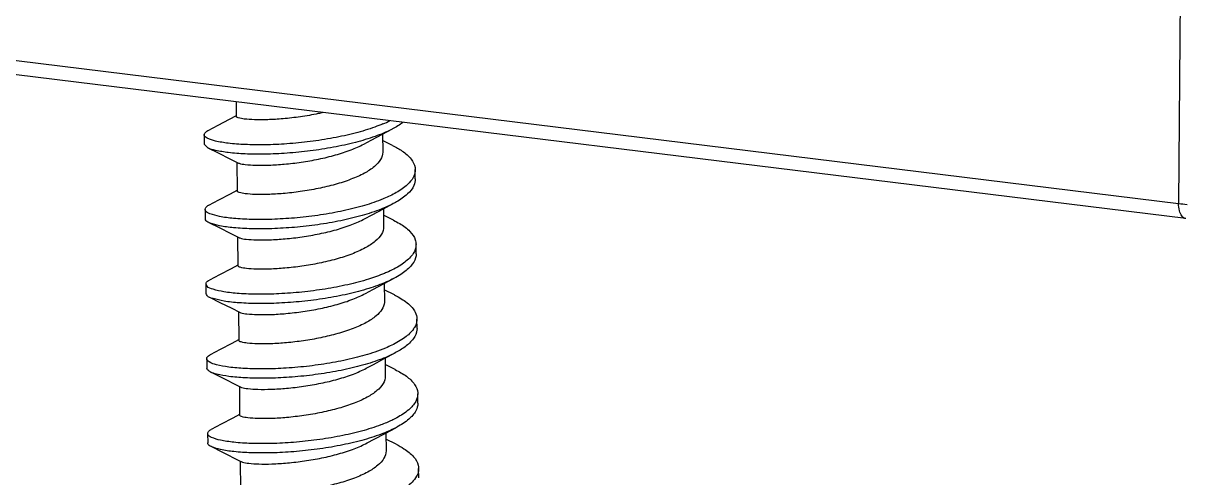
# Model space of a CAD drawing. Header units: millimetres. Extents: x -25 to 785, y -3301 to -3016.
# Drawn here: x 43.01 to 59.56, y -3203.1 to -3196.62 of the extents above; entities that cross this region are included whole.
import ezdxf

# ---------------------------------------------------------------- set-up
doc = ezdxf.new("R2010")
doc.units = ezdxf.units.MM

# ---------------------------------------------------------------- blocks, each defined once
blk = doc.blocks.new('*u2')
at = {"color": 7}
for p, q in [((-41.70439437589994, -48.35230194717087), (-5.652433961299948, -52.78573229357062)), ((-5.54989292489995, -53.00181197407073), (-41.60185334459993, -48.56838162707072)), ((-5.62806224950009, -49.63100509617061), (-5.652433961299948, -52.78573229357062)), ((-19.07503926579989, -51.3385794192709), (-19.07269651120009, -51.54440696017082)), ((-19.52974356250002, -51.80646217327103), (-19.52823015009994, -51.93942613767058)), ((-16.98966925540003, -51.79853574697063), (-16.9867775836999, -52.0525895331707)), ((-19.47574089370005, -51.99369870187093), (-19.52823015009994, -51.93942613767058)), ((-16.84521529819995, -51.96079024287064), (-16.98863355150002, -51.88952965087083)), ((-19.16186132860003, -52.15032126627102), (-19.05031317239991, -52.20675988307084)), ((-19.06524351000007, -52.19920576797085), (-19.06058921260001, -52.60811867507073)), ((-16.52237081110002, -52.43713783477097), (-16.52388422340005, -52.30417387037096)), ((-19.51763626379989, -52.87017388817094), (-19.51612285150009, -53.00313785257094)), ((-16.9775619566999, -52.86224746187099), (-16.974670285, -53.11630124807061)), ((-16.83310799950004, -53.02450195777101), (-16.97652625279989, -52.95324136577074)), ((-19.1497540298999, -53.21403298117093), (-19.03820587380005, -53.27047159797075)), ((-19.05313621139999, -53.26291748297081), (-19.04848191389988, -53.67183039007068)), ((-16.51026351239989, -53.50084954967087), (-16.51177692469992, -53.36788558527087)), ((-19.50552896520003, -53.93388560307085), (-19.5040155529, -54.06684956747085)), ((-16.96545465810004, -53.9259591767709), (-16.96256298639992, -54.18001296297098)), ((-16.82100070089996, -54.08821367267092), (-16.96441895420003, -54.01695308067065)), ((-19.13764673130004, -54.27774469617088), (-19.02609857509992, -54.33418331287066)), ((-19.04102891270009, -54.32662919787072), (-19.03637461530002, -54.73554210497105)), ((-16.49815621380003, -54.56456126457078), (-16.49966962610006, -54.43159730027082)), ((-19.4934216664999, -54.9975973180708), (-19.4919082542001, -55.13056128237076)), ((-16.95334731389994, -54.989674894171), (-16.95045568770001, -55.24372467787089)), ((-16.8088934023001, -55.15192538767087), (-16.9523116554999, -55.08066479557101)), ((-19.43941756799995, -55.18483455477099), (-19.28968617510009, -55.25923208547101)), ((-19.28968617510009, -55.25923208547101), (-19.02892163139995, -55.39033939407091)), ((-19.02892163139995, -55.39033939407091), (-19.01399331259995, -55.39789399187066)), ((-19.02892163139995, -55.39033939407091), (-19.02426731669993, -55.79925381987096)), ((-16.4860489150999, -55.62827297947069), (-16.48756232749997, -55.49530901517073)), ((-19.48131436790004, -56.06130903297071), (-19.47980095560001, -56.19427299737072)), ((-16.94124001520004, -56.05338660907091), (-16.93834838909993, -56.30743639287084)), ((-19.42731026939987, -56.2485462696709), (-19.2775788765, -56.32294380037092)), ((-16.79678610359997, -56.21563710257078), (-16.94020435690004, -56.14437651047092)), ((-19.2775788765, -56.32294380037092), (-19.01681433270005, -56.45405110897082)), ((-19.01681433270005, -56.45405110897082), (-19.00188601400009, -56.46160570677102)), ((-19.01681433270005, -56.45405110897082), (-19.01216001800003, -56.86296553477086)), ((-16.47394161650004, -56.69198469447065), (-16.47545502880007, -56.55902073007064))]:
    blk.add_line(p, q, dxfattribs=at)
for points in [[(-19.07612583380001, -51.53799481817077), (-19.17146945440004, -51.58898620727086), (-19.33615027540009, -51.67619953427084), (-19.47850233870008, -51.75100848487091)], [(-17.2577086271001, -51.94106135727088), (-17.15060280679995, -51.88377421787072), (-16.99012995620001, -51.79877786667066), (-16.84791112409994, -51.72403524667106)], [(-19.47574089370005, -51.99369870187093), (-19.32851848790006, -52.06684543387064), (-19.16186132860003, -52.15032126627102)], [(-19.06401853509988, -52.60170653307068), (-19.15936215569991, -52.65269792217077), (-19.32404297669996, -52.73991124917075), (-19.4663950401, -52.81472019977082)], [(-17.24560132839997, -53.00477307227084), (-17.13849550810005, -52.94748593277063), (-16.97802265759992, -52.86248958157103), (-16.83580382550008, -52.78774696157097)], [(-19.46363359499992, -53.05741041687088), (-19.31641118919993, -53.130557148771), (-19.1497540298999, -53.21403298117093)], [(-19.05191123650002, -53.66541824807064), (-19.14725485710005, -53.71640963707068), (-19.3119356781001, -53.80362296407066), (-19.45428774139987, -53.87843191467073)], [(-17.23349402979989, -54.06848478717075), (-17.12638820949996, -54.011197647671), (-16.96591535890002, -53.92620129647094), (-16.82369652679995, -53.85145867647088)], [(-19.45152629640006, -54.12112213177079), (-19.30430389060007, -54.19426886377096), (-19.13764673130004, -54.27774469617088)], [(-19.03980393779989, -54.729129962971), (-19.13514755839992, -54.78012135207064), (-19.29982837939997, -54.86733467897102), (-19.44218044280001, -54.94214362957064)], [(-17.22139065800002, -55.13219861277094), (-17.11884794599996, -55.07734157957066), (-16.95620899439996, -54.99117892177082), (-16.81158723060003, -54.91516934457104)], [(-19.02769663920003, -55.79284167787091), (-19.12304025980006, -55.843833066971), (-19.28772108079988, -55.93104639387093), (-19.43007314409988, -56.00585534457105)], [(-17.20928335939993, -56.19591032767084), (-17.10674064730006, -56.14105329457061), (-16.9441016958001, -56.05489063667073), (-16.79947993199994, -55.97888105947095)]]:
    blk.add_lwpolyline(points, dxfattribs=at)
for centre, radius, start, end in [((-17.67853804779998, -49.99155456727067), 1.8017341788, 292.6842595792056, 296.1258608772044), ((-3.878494265299878, -38.68631791027065), 14.2105740655, 262.8289242321022, 263.3192897722965), ((-16.83398933850003, -54.37683902897106), 0.3471518345, 324.87252323439, 329.8856786834891)]:
    blk.add_arc(centre, radius, start, end, dxfattribs=at)
for points, start_tangent, end_tangent in [([(-16.98369460229992, -51.65391392597076), (-17.0970532726999, -51.69781647287073), (-17.37766328299995, -51.78363873397075), (-17.69051290319999, -51.85293368047087), (-18.0202075359, -51.90414410267067), (-18.35052481219986, -51.93660147187074), (-18.66521176669994, -51.95055879257097), (-18.94878351440002, -51.94717816947059), (-19.18728418480009, -51.92847370107074), (-19.36897271959992, -51.89721250647062), (-19.48489983280001, -51.85677874727071), (-19.52934778279996, -51.81100732927098), (-19.52924396989988, -51.80651647567083)], (-0.9222327184585531, -0.3866352454246083), (0.1080569060444003, 0.9941447103194343)), ([(-17.83778546939993, -51.49237414787103), (-17.90380732719996, -51.50668751797093), (-18.15896529990005, -51.55140777057068), (-18.40558771449992, -51.58007238657092), (-18.62532509809989, -51.59353854587062), (-18.81476082719996, -51.59406544707099), (-18.95817212149996, -51.58358464377079), (-19.04453682579992, -51.56568416957089), (-19.07264313089991, -51.5444027323706)], (-0.9753511750886028, -0.220658299760697), (-0.1115808677802904, 0.9937553571907916)), ([(-16.69990074980001, -51.6319651765707), (-16.84791186450002, -51.72403383377105)], (-0.7993669903758199, -0.6008430865854278), (-0.8857479897643977, -0.4641664557336395)), ([(-19.52924396989988, -51.80651647567083), (-19.50011134450006, -51.76399545267077), (-19.47961787439999, -51.74917131047096)], (0.1080569054224857, 0.9941447103870322), (0.8547651444461285, 0.5190149784351017)), ([(-16.84791186450002, -51.72403383377105), (-16.86097978930002, -51.73080023067087), (-17.09553986030005, -51.83078043717069), (-17.37614987069992, -51.91660269827071), (-17.68899949089996, -51.98589764487087), (-18.01869412349993, -52.03710806707068), (-18.34901139990006, -52.06956543627075), (-18.66369835439991, -52.08352275697098), (-18.94727010199995, -52.08014213377101), (-19.18577077250006, -52.06143766547075), (-19.3674593072999, -52.03017647077104), (-19.47583258489999, -51.99387197167061)], (-0.8857479897292507, -0.4641664558007089), (-0.883871789213616, 0.4677292595426559)), ([(-19.05006065539988, -52.20627400407102), (-19.03321958719994, -52.2136412235709), (-18.94409681959996, -52.23102668357069), (-18.79973511449998, -52.24090307377082), (-18.60937732439993, -52.23984961287078), (-18.38885275469988, -52.22584072577092), (-18.14789127249992, -52.19747316667099), (-17.89931003779998, -52.15388469027084), (-17.65880369260003, -52.09549778427072), (-17.43714234670006, -52.02235306937064), (-17.25770981760002, -51.94105914187094)], (0.8873214143354115, -0.4611515018535725), (0.8808716016947347, 0.4733552802364763)), ([(-16.84521227169989, -51.96078413227087), (-16.70867678559989, -52.03989118027084), (-16.58206985669995, -52.15445274707099), (-16.52633559269998, -52.27492045507097), (-16.52426460909987, -52.30417309817085)], (0.8961099095122482, -0.4438322093696561), (-0.002030122247400783, -0.999997939299707)), ([(-16.98678589199994, -52.05259828337103), (-16.98677138649987, -52.05606660867079), (-17.01715369620001, -52.1595194385709), (-17.10500095430007, -52.25998721437099)], (0.01464741727549312, -0.9998927208291686), (-0.7622705015460752, -0.6472585901111665)), ([(-17.10500095430007, -52.25998721437099), (-17.24785172130009, -52.35540728327078), (-17.43949494000003, -52.44218701997079), (-17.66332641629992, -52.51520824197087), (-17.90546640560001, -52.57323399807092), (-18.16020786290005, -52.61702719247069), (-18.40544549299989, -52.6448202923707), (-18.62287699969988, -52.65755442867066), (-18.80587360549998, -52.65767108827094), (-18.94572215330004, -52.64734032807064), (-19.03190863760005, -52.6295802696709), (-19.06052684919996, -52.60811100907085)], (-0.7622705016509265, -0.6472585899876844), (-0.1173153357887835, 0.993094714510537)), ([(-16.52426460909987, -52.30417309817085), (-16.54419176550005, -52.3972224431709), (-16.55209900749992, -52.41390317507103)], (-0.002030122382380259, -0.9999979392994331), (-0.4597628869491175, -0.8880417151149)), ([(-16.55209900749992, -52.41390317507103), (-16.63473988100009, -52.51719671277078), (-16.79350933260002, -52.63079565067073), (-16.97097725110007, -52.71732590667079)], (-0.4597628867083978, -0.8880417152395269), (-0.9223525246303135, -0.3863493500810987)), ([(-16.52275119670003, -52.43713706257086), (-16.54267835309997, -52.53018640757091), (-16.63322646870006, -52.65016067717079), (-16.7919959203, -52.76375961507074), (-16.8357924254999, -52.78776867217084)], (-0.002030122295831621, -0.9999979392996088), (-0.8853655370590778, -0.4648955428782799)), ([(-16.97097725110007, -52.71732590667079), (-17.01267708780006, -52.73428492997073), (-17.28145211579999, -52.82442701667105), (-17.58660566329991, -52.89864026377063), (-17.91312132119992, -52.9551257738708), (-18.24493293689989, -52.99295579837099), (-18.56571411229993, -53.01211932717069), (-18.85968048990003, -53.01352262967066), (-19.11236540279992, -52.99894472027108), (-19.31133077269988, -52.97094993717064), (-19.4467783227999, -52.93276192927078), (-19.51203106870003, -52.88810524487099), (-19.51358609990007, -52.87052481087085)], (-0.9223525246360408, -0.3863493500674257), (0.08632064731761253, 0.996267406797326)), ([(-19.51358609990007, -52.87052481087085), (-19.50386142899993, -52.84102230597091), (-19.46809987210008, -52.81108177457099)], (0.08632064741872891, 0.9962674067885647), (0.9055239428335914, 0.4242951672540082)), ([(-16.8357924254999, -52.78776867217084), (-17.01116367539998, -52.86724889427069), (-17.27993870339992, -52.95739098107106), (-17.58509225099988, -53.03160422807059), (-17.9116079088999, -53.08808973817077), (-18.24341952450004, -53.12591976277099), (-18.5642006999999, -53.1450832915707), (-18.8581670776, -53.14648659397062), (-19.1108519904999, -53.13190868467063), (-19.30981736040007, -53.10391390157065), (-19.44526491040006, -53.06572589367079), (-19.46418717699999, -53.05880465887094)], (-0.8853655370630882, -0.4648955428706429), (-0.9294195403097578, 0.3690248204259417)), ([(-5.549912922600015, -53.00150020457068), (-5.561513202199876, -52.99922672777075), (-5.6058432369, -52.96350008597074), (-5.638253291200044, -52.88926638687099), (-5.652433961299948, -52.78573229367066)], (-0.9949978546443422, 0.09989629248954476), (-0.03268974177076808, 0.9994655475717814)), ([(-19.46418717699999, -53.05880465887094), (-19.5105176564, -53.02106920927099), (-19.51207268749999, -53.00348877517081)], (-0.9294195404184995, 0.3690248201520669), (0.08632064783770299, 0.9962674067522631)), ([(-19.03795346070001, -53.26998590187077), (-19.02111046339996, -53.27735353887101), (-18.93199253750004, -53.29473803257088), (-18.78766460120005, -53.30461372647096), (-18.59733293890008, -53.30356354487094), (-18.37681297690006, -53.28955852857098), (-18.13582970950006, -53.26119152717092), (-17.88727631429992, -53.21761163497058), (-17.64677099720006, -53.1592305672707), (-17.42508563489992, -53.08608431177072), (-17.2456025178999, -53.00477085867078)], (0.8873280587796716, -0.4611387167678506), (0.8808717019626394, 0.4733550936468762)), ([(-16.97467050580008, -53.11629958717094), (-17.00472106989992, -53.22267053637097), (-17.09289365569998, -53.32369892937095)], (0.01202244875367822, -0.9999277277513436), (-0.7622705016278117, -0.647258590014906)), ([(-16.8330946044, -53.0244749487706), (-16.74497541300002, -53.07249542667068), (-16.59911191390006, -53.18465743647084), (-16.52269467759993, -53.30384414457103), (-16.51254356589993, -53.36789576797082)], (0.895873495437245, -0.4443092168445898), (0.01328105678734919, -0.9999118028759393)), ([(-17.09289365569998, -53.32369892937095), (-17.23553915920002, -53.41900735297077), (-17.42699528189996, -53.50574889407062), (-17.65062654300004, -53.57875455757085), (-17.8904069734001, -53.63634212427087), (-18.13762838399998, -53.67924591157089), (-18.37981181610007, -53.70735814717091), (-18.59905958359991, -53.72089400857067), (-18.78684190080003, -53.72160521407068), (-18.92836115739988, -53.71171018097084), (-19.01678900520005, -53.69432099917094), (-19.04847296489993, -53.67213875077096), (-19.04846918480007, -53.67183288777096)], (-0.7622705016550232, -0.6472585899828595), (0.03598456375589074, 0.9993523458577052)), ([(-16.51254356589993, -53.36789576797082), (-16.51945784600002, -53.42604663867087), (-16.54237229639989, -53.4821061409707)], (0.0132810567488779, -0.9999118028764503), (-0.4867980419440563, -0.8735145484532202)), ([(-16.54237229639989, -53.4821061409707), (-16.58953944449991, -53.54710780957066), (-16.72947459950001, -53.66292663307104), (-16.93236580410007, -53.76965969627099), (-16.96033970970007, -53.78162895857076)], (-0.4867980420912271, -0.8735145483712038), (-0.9222244058236442, -0.3866550727757578)), ([(-16.5110301535999, -53.50085973237083), (-16.51794443369999, -53.55901060307087), (-16.58802603210006, -53.68007177397067), (-16.72796118719998, -53.79589059747059), (-16.8236839786, -53.85148260057076)], (0.01328105676612105, -0.9999118028762214), (-0.8855789012789029, -0.4644889768440703)), ([(-16.96033970970007, -53.78162895857076), (-17.18822186409989, -53.8639100641708), (-17.48444886969992, -53.94289420717087), (-17.80646906600009, -54.00457878387078), (-18.13843720919999, -54.04778056157102), (-18.46401920940002, -54.07222455967076), (-18.76719479460007, -54.07855756317076), (-19.03304475339996, -54.06831633887077), (-19.24848407159993, -54.04385211837098), (-19.4029049354001, -54.00821505727072), (-19.48869800400007, -53.96500434927066), (-19.50199961919998, -53.93337930847065)], (-0.9222244058002396, -0.3866550728315808), (-0.1419991954019355, 0.9898667731089892)), ([(-19.50199961919998, -53.93337930847065), (-19.50162633550008, -53.91819136037066), (-19.45465579339998, -53.87758975767065)], (-0.14199919595574, 0.9898667730295443), (0.9163137913844884, 0.4004610289635989)), ([(-16.8236839786, -53.85148260057076), (-16.9308523917, -53.90262366057095), (-17.18670845170004, -53.9968740285708), (-17.48293545739989, -54.07585817147083), (-17.80495565360002, -54.13754274827079), (-18.13692379679992, -54.18074452597102), (-18.46250579709999, -54.20518852407076), (-18.76568138230004, -54.21152152757077), (-19.03153134099989, -54.20128030327078), (-19.24697065920009, -54.17681608277098), (-19.40139152310007, -54.14117902167072), (-19.45328440720004, -54.12485535467067)], (-0.88557890128028, -0.4644889768414449), (-0.904697289798296, 0.4260549422687386)), ([(-19.45328440720004, -54.12485535467067), (-19.48718459170004, -54.09796831357062), (-19.50048620689995, -54.06634327277106)], (-0.9046972899455965, 0.4260549419559564), (-0.1419991949557002, 0.9898667731730029)), ([(-19.02584626139992, -54.33369779167106), (-19.00900142029991, -54.34106582767072), (-18.91988819769995, -54.35844938857099), (-18.77559409690002, -54.36832437817066), (-18.5852886703999, -54.36727747987106), (-18.36477346290008, -54.35327635407066), (-18.12376795849991, -54.32490985977074), (-17.87524251330001, -54.28133856227078), (-17.63473835650007, -54.22296336357067), (-17.41302908059993, -54.14981561327068), (-17.23349521820001, -54.06848257557067)], (0.8873344028895545, -0.4611265091584283), (0.8808718090331357, 0.4733548943981577)), ([(-16.82099227730009, -54.08819670237062), (-16.78637896369992, -54.1059754992707), (-16.62184451159987, -54.21543774117072), (-16.52505028480005, -54.33301495247088), (-16.49993154389995, -54.43160369247062)], (0.8957238314049475, -0.4446108611507834), (0.02439843219467459, -0.9997023139447272)), ([(-16.96267023249993, -54.17993815657064), (-16.96307099149999, -54.19580033447073), (-16.9970787540999, -54.29382640277072), (-17.0807863570999, -54.38741064427086)], (0.02008913285558523, -0.9997981930075244), (-0.7622705016656813, -0.6472585899703075)), ([(-17.0807863570999, -54.38741064427086), (-17.22060582540007, -54.48117659377067), (-17.40725275220007, -54.56652642487097), (-17.62829814659995, -54.63959310197106), (-17.86841794089992, -54.69801630637085), (-18.11736041599988, -54.74177656867096), (-18.3575167207, -54.77015765097076), (-18.57789345330002, -54.78429147627094), (-18.7692892509001, -54.78547706427071), (-18.91520610980001, -54.77554964187084), (-19.00462970340004, -54.75804995097087), (-19.0363653172999, -54.73585787387083), (-19.03636105100009, -54.73554464657082)], (-0.7622705016514194, -0.6472585899871035), (0.0378076835068904, 0.9992850339456921)), ([(-16.49993154389995, -54.43160369247062), (-16.50073175889997, -54.45477731227083), (-16.5336939622, -54.55101446687104)], (0.02439843260173757, -0.9997023139347926), (-0.5007518641652229, -0.8655908794199801)), ([(-16.55006292279995, -54.57658933977063), (-16.67059858829998, -54.69431311337075), (-16.85639454739999, -54.80401160997098), (-16.94763673479997, -54.84514771397062)], (-0.5745493072193648, -0.8184699710885842), (-0.9221066697039516, -0.3869357694598518)), ([(-16.49841813159992, -54.56456765687062), (-16.49921834659995, -54.58774127667084), (-16.54854951049992, -54.70955330417064), (-16.66908517589991, -54.82727707767071), (-16.81158565129999, -54.91517235897072)], (0.02439843216484313, -0.9997023139454553), (-0.8857965271798325, -0.4640738221836568)), ([(-19.49329870139991, -54.9975879299709), (-19.49336680469992, -54.99540516327079), (-19.45363518010004, -54.94855666167086), (-19.4424534745001, -54.94167383257081)], (-0.07612580426304015, 0.9970982208013941), (0.8645920000214656, 0.5024745501006811)), ([(-16.94763673479997, -54.84514771397062), (-17.09829967380006, -54.90214217227094), (-17.38440561240009, -54.98573059577075), (-17.7006319617999, -55.0525172831708), (-18.03141819040002, -55.10106828157086), (-18.36048828809999, -55.13084574757067), (-18.67165057619991, -55.14223437727105), (-18.94959337339992, -55.13652250187079), (-19.18063741829997, -55.11583877877092), (-19.35340807409989, -55.0830475882708), (-19.45939428339989, -55.04160827677106), (-19.49329870139991, -54.9975879299709)], (-0.9221066696914405, -0.3869357694896668), (-0.07612580437923026, 0.9970982207925232)), ([(-16.81158565129999, -54.91517235897072), (-16.85488113509996, -54.93697557437099), (-17.09678626139998, -55.0351061365709), (-17.38289220010006, -55.11869456007071), (-17.6991185495001, -55.18548124747076), (-18.02990477809999, -55.23403224597087), (-18.35897487579996, -55.26380971197068), (-18.67013716389988, -55.2751983416706), (-18.94807996109989, -55.26948646627079), (-19.17912400589989, -55.24880274307088), (-19.35189466180009, -55.21601155257076), (-19.44017619049987, -55.18615336637095)], (-0.8857965272261095, -0.4640738220953262), (-0.8668194242700996, 0.4986221873403283)), ([(-19.44017619049987, -55.18615336637095), (-19.45788087100004, -55.17457224117106), (-19.49178528909988, -55.13055189437091)], (-0.8668194240344039, 0.4986221877500686), (-0.07612580424486348, 0.9970982208027817)), ([(-19.01373956559996, -55.39740600657069), (-18.99692064600004, -55.40476881537097), (-18.90789087310009, -55.42214775597085), (-18.76547959079994, -55.43197763897069), (-18.57674743119992, -55.43111300187093), (-18.35669899909999, -55.41734970007064), (-18.1145460309001, -55.38903981577096), (-17.86701490709993, -55.34585120587099), (-17.62672811559992, -55.28782882587075), (-17.40388765059993, -55.21466941547078), (-17.22139179529995, -55.13219649627081)], (0.8872207739402623, -0.461345096743037), (0.880889702970509, 0.4733215938455893)), ([(-16.95045568260002, -55.24372375027087), (-16.98009013990008, -55.34937201497087), (-17.06867905839999, -55.45112235917077)], (0.01149962333010494, -0.9999338771455171), (-0.7622705017295278, -0.6472585898951161)), ([(-16.80889377769995, -55.15192614577063), (-16.65012785449994, -55.24688299967102), (-16.5333446697, -55.36252869827103), (-16.48804064809997, -55.48351205567087), (-16.48764057509993, -55.4953092157707)], (0.8961248843822107, -0.443801973396885), (0.00256431194000945, -0.9999967121467322)), ([(-17.06867905839999, -55.45112235917077), (-17.20946428680008, -55.54541655727098), (-17.39474032919998, -55.6300814711708), (-17.61305870930005, -55.70241664027071), (-17.85454365579994, -55.76136089057081), (-18.10912442080007, -55.80605048627103), (-18.35488648149999, -55.83471871947086), (-18.57468903769995, -55.84831222207094), (-18.76492844220002, -55.848957086871), (-18.90895871420003, -55.83853193767072), (-18.99575337819988, -55.82065664597076), (-19.02423614849999, -55.79925340887075)], (-0.7622705016605744, -0.6472585899763217), (-0.090157373476171, 0.9959275315041142)), ([(-16.51642101469997, -55.60573587177078), (-16.61707011249996, -55.72504198927072), (-16.78502096789998, -55.83741562827072), (-16.93498826709992, -55.908631576071)], (-0.4609105101145274, -0.8874466190515158), (-0.922353350238902, -0.3863473790555252)), ([(-16.4861271627999, -55.62827318017071), (-16.51490760239994, -55.73869983607074), (-16.61555670009989, -55.85800595367073), (-16.78350755549991, -55.97037959267072), (-16.79947652669989, -55.97888754767064)], (0.002564312010017342, -0.9999967121465527), (-0.8854565093541462, -0.464722250427469)), ([(-16.48764057509993, -55.4953092157707), (-16.51642101469997, -55.60573587177078)], (0.002564311959627817, -0.9999967121466818), (-0.4609105100290503, -0.8874466190959097)), ([(-16.93498826709992, -55.908631576071), (-17.01199937050001, -55.93918267357094), (-17.28683047100003, -56.02719022257088), (-17.59598791799999, -56.09896152017063), (-17.92425854909993, -56.15281766757062), (-18.2554899715999, -56.18796012417079), (-18.57338429840001, -56.20450994797102), (-18.86229903289995, -56.20350184717063), (-19.10801574800007, -56.18683333337094), (-19.29843878580004, -56.15717147797068), (-19.42418964309991, -56.11782185057064), (-19.47906783539997, -56.07256608197076), (-19.47898848020009, -56.06167515537072)], (-0.9223533502532422, -0.3863473790212895), (0.1554971873143557, 0.9878363349954912)), ([(-19.47898848020009, -56.06167515537072), (-19.4603555911001, -56.02547603337098), (-19.43189750340002, -56.00258618477073)], (0.1554971871085999, 0.9878363350278797), (0.8732304440892074, 0.4873074917500918)), ([(-16.79947652669989, -55.97888754767064), (-17.01048595809993, -56.07214663797095), (-17.28531705859996, -56.16015418687084), (-17.59447450569996, -56.23192548447105), (-17.9227451367999, -56.28578163197062), (-18.25397655929987, -56.32092408857079), (-18.57187088609999, -56.33747391237102), (-18.86078562049988, -56.33646581147104), (-19.1065023356, -56.31979729777095), (-19.29692537339997, -56.29013544237068), (-19.42267623079988, -56.25078581497064), (-19.42737892469995, -56.24869872987074)], (-0.8854565093802004, -0.4647222503778268), (-0.9118135950557406, 0.4106043933904337)), ([(-19.42737892469995, -56.24869872987074), (-19.47755442309995, -56.20553004637077), (-19.47747506790006, -56.19463911967068)], (-0.9118135949669646, 0.410604393587575), (0.1554971867540713, 0.9878363350836866)), ([(-19.00163211649988, -56.46111745887083), (-18.98481617549987, -56.46847959957086), (-18.89578794520003, -56.4858589401706), (-18.75340935400004, -56.49568825047072), (-18.5647094159001, -56.49482708717096), (-18.34467353800005, -56.48106871447089), (-18.10250354339996, -56.45276090297102), (-17.85497824379991, -56.40957746497088), (-17.6146981771999, -56.35156226627078), (-17.39183968590009, -56.27840392457074), (-17.20928449560006, -56.1959082131707)], (0.8872104128092598, -0.4613650218675262), (0.8808902053574063, 0.4733206588618194)), ([(-16.79677758470007, -56.21561991257067), (-16.6837997959999, -56.27907987317076), (-16.54749617430002, -56.39247982057077), (-16.4813873567, -56.51234844437067), (-16.47613296970007, -56.55902277637097)], (0.8960070562496183, -0.444039812574158), (0.003018400703015742, -0.9999954446182223)), ([(-16.93835608469999, -56.30744151987074), (-16.9383411788001, -56.31077729037088), (-16.96864817260007, -56.41423503987107), (-17.05657175979991, -56.51483407407068)], (0.0145367554063957, -0.9998943357886646), (-0.7622705017515503, -0.6472585898691803)), ([(-17.05657175979991, -56.51483407407068), (-17.19928576629991, -56.61017976327093), (-17.39027228359987, -56.69673076467097), (-17.61296115649998, -56.76951423307082), (-17.85531936829989, -56.82772991557067), (-18.11058362209997, -56.87170495867076), (-18.35623918379997, -56.89960086687097), (-18.57384447260006, -56.91238306357081), (-18.75724311020008, -56.91252471497091), (-18.89764123860004, -56.90214249747078), (-18.9837489734, -56.88433197097083), (-19.01208362760008, -56.86295430617065)], (-0.7622705016537819, -0.6472585899843214), (-0.1273008719918732, 0.991864147950771)), ([(-16.47613296970007, -56.55902277637097), (-16.48870092490006, -56.6346433227709), (-16.50459120810001, -56.67077113197092)], (0.003018400967152911, -0.999995444617425), (-0.4726974076459021, -0.8812248071887467)), ([(-16.50459120810001, -56.67077113197092), (-16.56905645300003, -56.75520280657065), (-16.71848420230003, -56.869950524871), (-16.92210436949995, -56.97195890107059)], (-0.4726974074398461, -0.8812248072992771), (-0.9221216288151901, -0.3869001184688636))]:
    blk.add_spline(points, degree=3, dxfattribs=dict(at, start_tangent=start_tangent, end_tangent=end_tangent))
blk = doc.blocks.new('u5')
at = {"zscale": 0.8}
blk.add_blockref('*u2', (-89.83225365988244, 125.6361601080016), dxfattribs=at)

msp = doc.modelspace()

# ---------------------------------------------------------------- block references
msp.add_blockref('u5', (154.9468168328083, -3272.039848493375))

doc.saveas('drawing.dxf')
